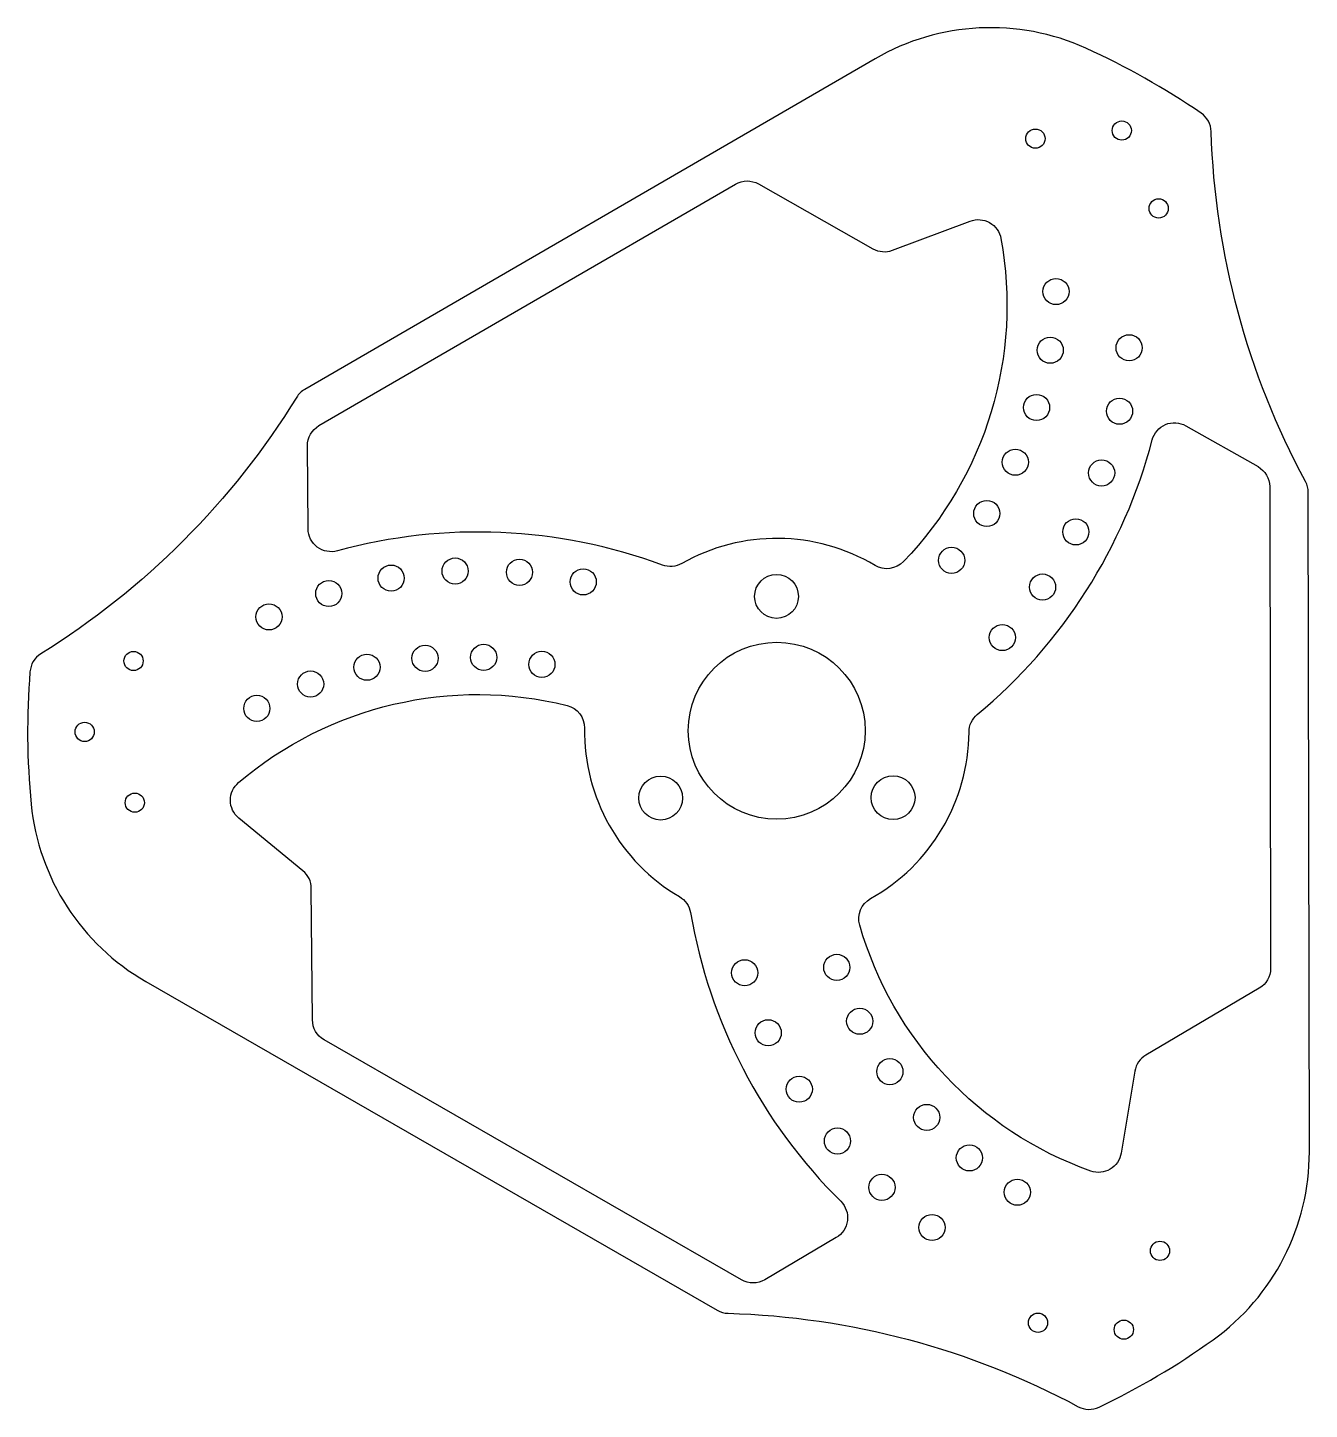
# Model space of a CAD drawing. Header units: millimetres. Extents: x -119 to 48, y -80 to 99.
import ezdxf

# ---------------------------------------------------------------- set-up
doc = ezdxf.new("R2010")
doc.units = ezdxf.units.MM
doc.layers.get('0').update_dxf_attribs({"linetype": 'CONTINUOUS'})

msp = doc.modelspace()

# ---------------------------------------------------------------- linework, layer by layer
for points in [[(-103.21, -24.56), (-28.91, -67.29, 0.12382), (-27.51, -67.68, -0.116174), (18.02, -79.82, 0.238502), (20.73, -79.88, 0.04425), (35.55, -71.13, 0.242294), (48.07, -46.69), (47.93, 39.02, 0.12382), (47.57, 40.43, -0.116174), (35.31, 85.93, 0.238502), (34.01, 88.3, 0.04425), (19.02, 96.76, 0.242294), (-8.4, 95.39), (-82.55, 52.41, 0.12382), (-83.6, 51.39, -0.116174), (-116.87, 18.03, 0.238502), (-118.28, 15.71, 0.04425), (-118.12, -1.49, 0.242294)], [(-23.55, 79.12), (-8.67, 70.7, 0.221899), (-6.14, 70.5), (3.97, 74.29, -0.467193), (7.97, 72.02, -0.24167), (-4.7, 30.03, -0.34818), (-8.4, 29.53, 0.269616), (-33.53, 29.78, -0.221246), (-36.05, 29.58, 0.156665), (-78.31, 31.42, -0.492141), (-82.11, 34.29), (-82.2, 45.08, -0.269821), (-80.7, 47.7), (-26.53, 79.1, -0.266079)], [(41.56, -25.44), (26.82, -34.12, 0.221899), (25.39, -36.21), (23.61, -46.86, -0.467193), (19.65, -49.19, -0.24167), (-10.39, -17.21, -0.34818), (-8.97, -13.77, 0.269616), (3.82, 7.87, -0.221246), (4.9, 10.16, 0.156665), (27.63, 45.84, -0.492141), (32.01, 47.69), (41.4, 42.37, -0.269821), (42.92, 39.77), (43.03, -22.85, -0.266079)], [(-81.55, -29.54), (-81.7, -12.45, 0.221899), (-82.79, -10.16), (-91.13, -3.3, -0.467193), (-91.16, 1.3, -0.24167), (-48.45, 11.33, -0.34818), (-46.18, 8.38, 0.269616), (-33.83, -13.52, -0.221246), (-32.39, -15.6, 0.156665), (-12.86, -53.12, -0.492141), (-13.44, -57.84), (-22.74, -63.32, -0.269821), (-25.76, -63.33), (-80.04, -32.12, -0.266079)]]:
    msp.add_lwpolyline(points, format="xyb", close=True)
for centre, radius in [((12.45, 85.01, 0), 1.25), ((23.68, 86.06, 0), 1.25), ((28.48, 75.94, 0), 1.25), ((15.13, 65.13, 0), 1.7), ((24.64, 57.82, 0), 1.7), ((14.38, 57.51, 0), 1.7), ((12.6, 50.06, 0), 1.7), ((23.39, 49.58, 0), 1.7), ((9.84, 42.95, 0), 1.7), ((21.06, 41.55, 0), 1.7), ((6.13, 36.28, 0), 1.7), ((17.71, 33.89, 0), 1.7), ((1.56, 30.19, 0), 1.7), ((-71.32, 27.88, 0), 1.7), ((-63, 28.8, 0), 1.7), ((-54.63, 28.64, 0), 1.7), ((-46.34, 27.39, 0), 1.7), ((-79.43, 25.88, 0), 1.7), ((-21.21, 25.5, 0), 2.85), ((13.38, 26.72, 0), 1.7), ((-87.2, 22.84, 0), 1.7), ((8.15, 20.16, 0), 1.7), ((-104.81, 17.11, 0), 1.25), ((-74.46, 16.3, 0), 1.7), ((-66.91, 17.46, 0), 1.7), ((-59.29, 17.58, 0), 1.7), ((-51.72, 16.67, 0), 1.7), ((-21.18, 8.05), 11.5), ((-81.79, 14.11, 0), 1.7), ((-88.78, 10.95, 0), 1.7), ((-111.17, 7.89, 0), 1.25), ((-36.28, -0.71, 0), 2.85), ((-6.05, -0.65, 0), 2.85), ((-104.65, -1.31, 0), 1.25), ((-13.37, -22.72, 0), 1.7), ((-25.35, -23.42, 0), 1.7), ((-10.39, -29.72, 0), 1.7), ((-22.29, -31.22, 0), 1.7), ((-6.47, -36.27, 0), 1.7), ((-18.25, -38.55, 0), 1.7), ((-1.68, -42.22, 0), 1.7), ((-13.29, -45.29, 0), 1.7), ((3.87, -47.48, 0), 1.7), ((-7.5, -51.31, 0), 1.7), ((10.1, -51.94, 0), 1.7), ((-0.99, -56.53, 0), 1.7), ((28.65, -59.56, 0), 1.25), ((12.79, -68.91, 0), 1.25), ((23.95, -69.81, 0), 1.25)]:
    msp.add_circle(centre, radius)

doc.saveas('drawing.dxf')
